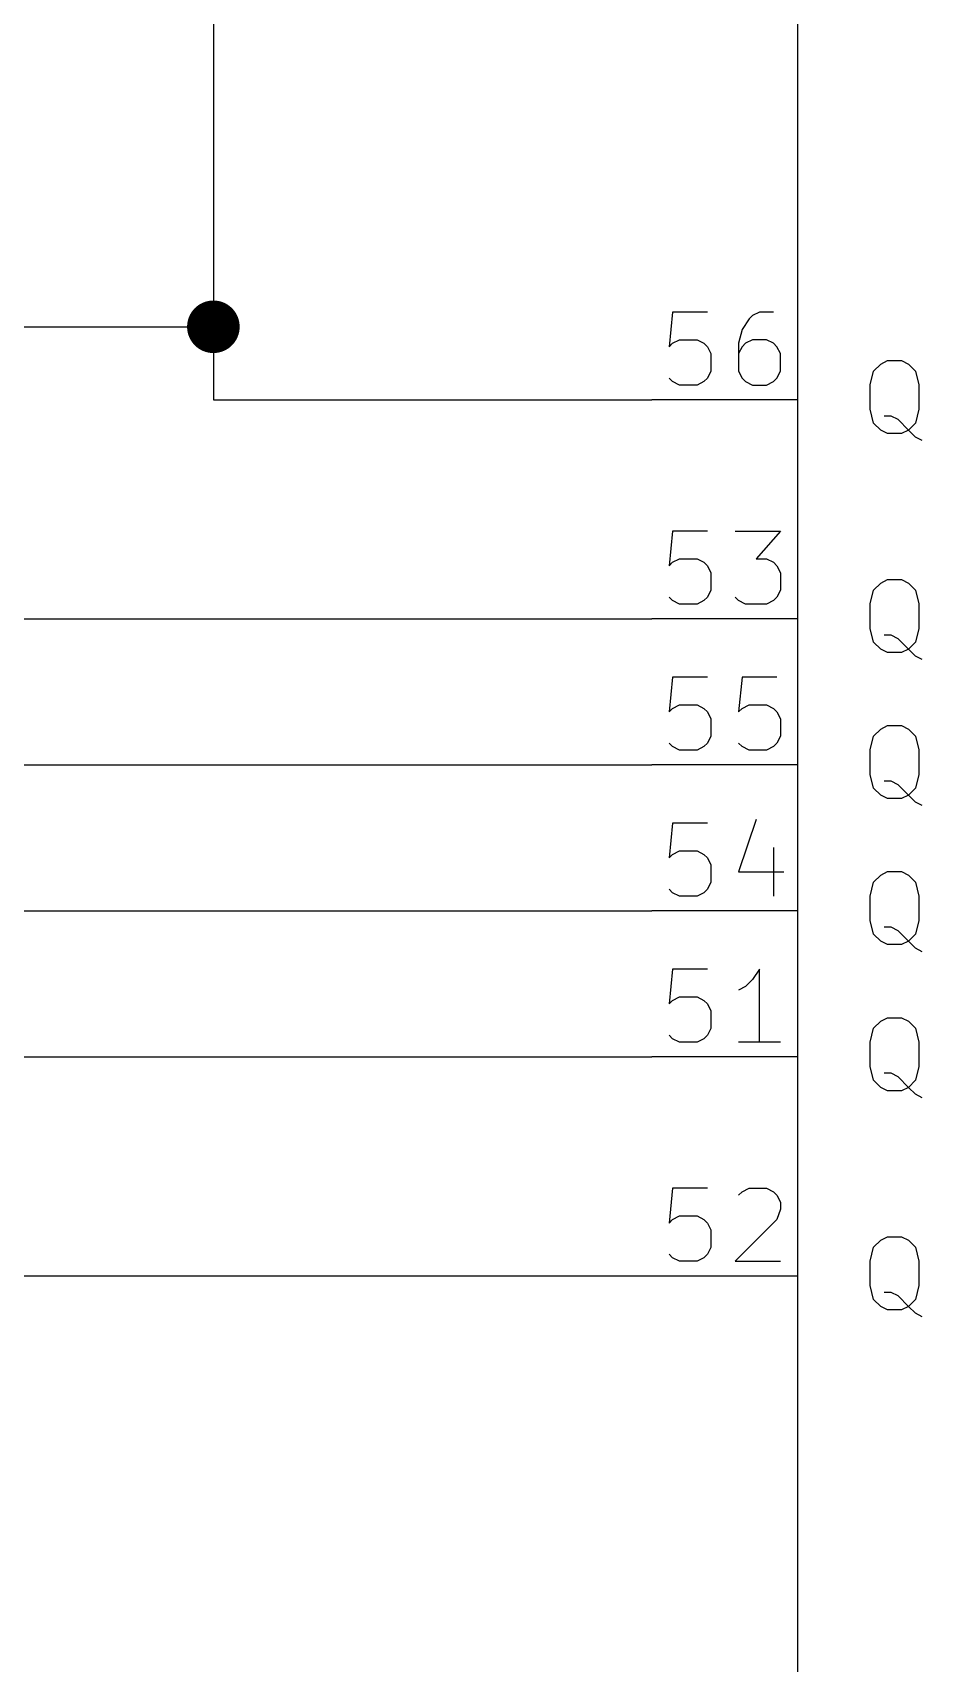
# Model space of a CAD drawing. Extents: x 0.4 to 16.1, y -11.3 to -0.4.
# Drawn here: x 1.826 to 2.435, y -7.215 to -6.099 of the extents above; entities that cross this region are included whole.
import ezdxf

# ---------------------------------------------------------------- set-up
doc = ezdxf.new("R2010")
doc.units = 0
doc.header["$MEASUREMENT"] = 0
for name, color, linetype in [('CYAN2', 4, 'CONTINUOUS'), ('GREEN3', 91, 'CONTINUOUS'), ('LYELLOW', 51, 'CONTINUOUS'), ('RED2', 1, 'CONTINUOUS'), ('RED3', 11, 'CONTINUOUS')]:
    doc.layers.add(name, color=color, linetype=linetype)

msp = doc.modelspace()

# ---------------------------------------------------------------- linework, layer by layer
at = {"layer": 'CYAN2', "linetype": 'CONTINUOUS'}
for p, q in [((2.3995, -6.3398), (2.4019, -6.3303)), ((2.3995, -6.3398), (2.4019, -6.3303)), ((2.4019, -6.3303), (2.4067, -6.3255)), ((2.4019, -6.3303), (2.4067, -6.3255)), ((2.4067, -6.3255), (2.4114, -6.3231)), ((2.4067, -6.3255), (2.4114, -6.3231)), ((2.4114, -6.3231), (2.4209, -6.3231)), ((2.4114, -6.3231), (2.4209, -6.3231)), ((2.4209, -6.3231), (2.4257, -6.3255)), ((2.4209, -6.3231), (2.4257, -6.3255)), ((2.4257, -6.3255), (2.4305, -6.3303)), ((2.4257, -6.3255), (2.4305, -6.3303)), ((2.4305, -6.3303), (2.4329, -6.3398)), ((2.4305, -6.3303), (2.4329, -6.3398)), ((2.3995, -6.3565), (2.3995, -6.3398)), ((2.3995, -6.3565), (2.3995, -6.3398)), ((2.4329, -6.3398), (2.4329, -6.3565)), ((2.4329, -6.3398), (2.4329, -6.3565)), ((2.4019, -6.366), (2.3995, -6.3565)), ((2.4019, -6.366), (2.3995, -6.3565)), ((2.4138, -6.3612), (2.409, -6.3612)), ((2.4138, -6.3612), (2.409, -6.3612)), ((2.4186, -6.3636), (2.4138, -6.3612)), ((2.4186, -6.3636), (2.4138, -6.3612)), ((2.4257, -6.3708), (2.4186, -6.3636)), ((2.4257, -6.3708), (2.4186, -6.3636)), ((2.4329, -6.3565), (2.4305, -6.366)), ((2.4329, -6.3565), (2.4305, -6.366)), ((2.4067, -6.3708), (2.4019, -6.366)), ((2.4067, -6.3708), (2.4019, -6.366)), ((2.4114, -6.3731), (2.4067, -6.3708)), ((2.4114, -6.3731), (2.4067, -6.3708)), ((2.4209, -6.3731), (2.4114, -6.3731)), ((2.4209, -6.3731), (2.4114, -6.3731)), ((2.4257, -6.3708), (2.4209, -6.3731)), ((2.4257, -6.3708), (2.4209, -6.3731)), ((2.4305, -6.366), (2.4257, -6.3708)), ((2.4305, -6.366), (2.4257, -6.3708)), ((2.4305, -6.3755), (2.4257, -6.3708)), ((2.4305, -6.3755), (2.4257, -6.3708)), ((2.4352, -6.3779), (2.4305, -6.3755)), ((2.4352, -6.3779), (2.4305, -6.3755)), ((2.4019, -6.4803), (2.4067, -6.4755)), ((2.4019, -6.4803), (2.4067, -6.4755)), ((2.4067, -6.4755), (2.4114, -6.4731)), ((2.4067, -6.4755), (2.4114, -6.4731)), ((2.4114, -6.4731), (2.4209, -6.4731)), ((2.4114, -6.4731), (2.4209, -6.4731)), ((2.4209, -6.4731), (2.4257, -6.4755)), ((2.4209, -6.4731), (2.4257, -6.4755)), ((2.4257, -6.4755), (2.4305, -6.4803)), ((2.4257, -6.4755), (2.4305, -6.4803)), ((2.3995, -6.4898), (2.4019, -6.4803)), ((2.3995, -6.4898), (2.4019, -6.4803)), ((2.4305, -6.4803), (2.4329, -6.4898)), ((2.4305, -6.4803), (2.4329, -6.4898)), ((2.3995, -6.5065), (2.3995, -6.4898)), ((2.3995, -6.5065), (2.3995, -6.4898)), ((2.4329, -6.4898), (2.4329, -6.5065)), ((2.4329, -6.4898), (2.4329, -6.5065)), ((2.4019, -6.516), (2.3995, -6.5065)), ((2.4019, -6.516), (2.3995, -6.5065)), ((2.4329, -6.5065), (2.4305, -6.516)), ((2.4329, -6.5065), (2.4305, -6.516)), ((2.4067, -6.5208), (2.4019, -6.516)), ((2.4067, -6.5208), (2.4019, -6.516)), ((2.4114, -6.5231), (2.4067, -6.5208)), ((2.4114, -6.5231), (2.4067, -6.5208)), ((2.4138, -6.5112), (2.409, -6.5112)), ((2.4138, -6.5112), (2.409, -6.5112)), ((2.4186, -6.5136), (2.4138, -6.5112)), ((2.4186, -6.5136), (2.4138, -6.5112)), ((2.4257, -6.5208), (2.4186, -6.5136)), ((2.4257, -6.5208), (2.4186, -6.5136)), ((2.4257, -6.5208), (2.4209, -6.5231)), ((2.4257, -6.5208), (2.4209, -6.5231)), ((2.4305, -6.516), (2.4257, -6.5208)), ((2.4305, -6.516), (2.4257, -6.5208)), ((2.4305, -6.5255), (2.4257, -6.5208)), ((2.4305, -6.5255), (2.4257, -6.5208)), ((2.4209, -6.5231), (2.4114, -6.5231)), ((2.4209, -6.5231), (2.4114, -6.5231)), ((2.4352, -6.5279), (2.4305, -6.5255)), ((2.4352, -6.5279), (2.4305, -6.5255)), ((2.4019, -6.5803), (2.4067, -6.5755)), ((2.4019, -6.5803), (2.4067, -6.5755)), ((2.4067, -6.5755), (2.4114, -6.5731)), ((2.4067, -6.5755), (2.4114, -6.5731)), ((2.4114, -6.5731), (2.4209, -6.5731)), ((2.4114, -6.5731), (2.4209, -6.5731)), ((2.4209, -6.5731), (2.4257, -6.5755)), ((2.4209, -6.5731), (2.4257, -6.5755)), ((2.4257, -6.5755), (2.4305, -6.5803)), ((2.4257, -6.5755), (2.4305, -6.5803)), ((2.3995, -6.5898), (2.4019, -6.5803)), ((2.3995, -6.5898), (2.4019, -6.5803)), ((2.4305, -6.5803), (2.4329, -6.5898)), ((2.4305, -6.5803), (2.4329, -6.5898)), ((2.3995, -6.6065), (2.3995, -6.5898)), ((2.3995, -6.6065), (2.3995, -6.5898)), ((2.4329, -6.5898), (2.4329, -6.6065)), ((2.4329, -6.5898), (2.4329, -6.6065)), ((2.4019, -6.616), (2.3995, -6.6065)), ((2.4019, -6.616), (2.3995, -6.6065)), ((2.4329, -6.6065), (2.4305, -6.616)), ((2.4329, -6.6065), (2.4305, -6.616)), ((2.4067, -6.6208), (2.4019, -6.616)), ((2.4067, -6.6208), (2.4019, -6.616)), ((2.4114, -6.6231), (2.4067, -6.6208)), ((2.4114, -6.6231), (2.4067, -6.6208)), ((2.4138, -6.6112), (2.409, -6.6112)), ((2.4138, -6.6112), (2.409, -6.6112)), ((2.4186, -6.6136), (2.4138, -6.6112)), ((2.4186, -6.6136), (2.4138, -6.6112)), ((2.4257, -6.6208), (2.4186, -6.6136)), ((2.4257, -6.6208), (2.4186, -6.6136)), ((2.4257, -6.6208), (2.4209, -6.6231)), ((2.4257, -6.6208), (2.4209, -6.6231)), ((2.4305, -6.616), (2.4257, -6.6208)), ((2.4305, -6.616), (2.4257, -6.6208)), ((2.4305, -6.6255), (2.4257, -6.6208)), ((2.4305, -6.6255), (2.4257, -6.6208)), ((2.4209, -6.6231), (2.4114, -6.6231)), ((2.4209, -6.6231), (2.4114, -6.6231)), ((2.4352, -6.6279), (2.4305, -6.6255)), ((2.4352, -6.6279), (2.4305, -6.6255)), ((2.4019, -6.6803), (2.4067, -6.6755)), ((2.4019, -6.6803), (2.4067, -6.6755)), ((2.4067, -6.6755), (2.4114, -6.6731)), ((2.4067, -6.6755), (2.4114, -6.6731)), ((2.4114, -6.6731), (2.4209, -6.6731)), ((2.4114, -6.6731), (2.4209, -6.6731)), ((2.4209, -6.6731), (2.4257, -6.6755)), ((2.4209, -6.6731), (2.4257, -6.6755)), ((2.4257, -6.6755), (2.4305, -6.6803)), ((2.4257, -6.6755), (2.4305, -6.6803)), ((2.3995, -6.6898), (2.4019, -6.6803)), ((2.3995, -6.6898), (2.4019, -6.6803)), ((2.4305, -6.6803), (2.4329, -6.6898)), ((2.4305, -6.6803), (2.4329, -6.6898)), ((2.3995, -6.7065), (2.3995, -6.6898)), ((2.3995, -6.7065), (2.3995, -6.6898)), ((2.4329, -6.6898), (2.4329, -6.7065)), ((2.4329, -6.6898), (2.4329, -6.7065)), ((2.4019, -6.716), (2.3995, -6.7065)), ((2.4019, -6.716), (2.3995, -6.7065)), ((2.4138, -6.7112), (2.409, -6.7112)), ((2.4138, -6.7112), (2.409, -6.7112)), ((2.4186, -6.7136), (2.4138, -6.7112)), ((2.4186, -6.7136), (2.4138, -6.7112)), ((2.4329, -6.7065), (2.4305, -6.716)), ((2.4329, -6.7065), (2.4305, -6.716)), ((2.4067, -6.7208), (2.4019, -6.716)), ((2.4067, -6.7208), (2.4019, -6.716)), ((2.4114, -6.7231), (2.4067, -6.7208)), ((2.4114, -6.7231), (2.4067, -6.7208)), ((2.4257, -6.7208), (2.4186, -6.7136)), ((2.4257, -6.7208), (2.4186, -6.7136)), ((2.4257, -6.7208), (2.4209, -6.7231)), ((2.4257, -6.7208), (2.4209, -6.7231)), ((2.4305, -6.716), (2.4257, -6.7208)), ((2.4305, -6.716), (2.4257, -6.7208)), ((2.4305, -6.7255), (2.4257, -6.7208)), ((2.4305, -6.7255), (2.4257, -6.7208)), ((2.4209, -6.7231), (2.4114, -6.7231)), ((2.4209, -6.7231), (2.4114, -6.7231)), ((2.4352, -6.7279), (2.4305, -6.7255)), ((2.4352, -6.7279), (2.4305, -6.7255)), ((2.4019, -6.7803), (2.4067, -6.7755)), ((2.4019, -6.7803), (2.4067, -6.7755)), ((2.4067, -6.7755), (2.4114, -6.7731)), ((2.4067, -6.7755), (2.4114, -6.7731)), ((2.4114, -6.7731), (2.4209, -6.7731)), ((2.4114, -6.7731), (2.4209, -6.7731)), ((2.4209, -6.7731), (2.4257, -6.7755)), ((2.4209, -6.7731), (2.4257, -6.7755)), ((2.4257, -6.7755), (2.4305, -6.7803)), ((2.4257, -6.7755), (2.4305, -6.7803)), ((2.3995, -6.7898), (2.4019, -6.7803)), ((2.3995, -6.7898), (2.4019, -6.7803)), ((2.4305, -6.7803), (2.4329, -6.7898)), ((2.4305, -6.7803), (2.4329, -6.7898)), ((2.3995, -6.8065), (2.3995, -6.7898)), ((2.3995, -6.8065), (2.3995, -6.7898)), ((2.4329, -6.7898), (2.4329, -6.8065)), ((2.4329, -6.7898), (2.4329, -6.8065)), ((2.4019, -6.816), (2.3995, -6.8065)), ((2.4019, -6.816), (2.3995, -6.8065)), ((2.4138, -6.8112), (2.409, -6.8112)), ((2.4138, -6.8112), (2.409, -6.8112)), ((2.4186, -6.8136), (2.4138, -6.8112)), ((2.4186, -6.8136), (2.4138, -6.8112)), ((2.4329, -6.8065), (2.4305, -6.816)), ((2.4329, -6.8065), (2.4305, -6.816)), ((2.4067, -6.8208), (2.4019, -6.816)), ((2.4067, -6.8208), (2.4019, -6.816)), ((2.4114, -6.8231), (2.4067, -6.8208)), ((2.4114, -6.8231), (2.4067, -6.8208)), ((2.4257, -6.8208), (2.4186, -6.8136)), ((2.4257, -6.8208), (2.4186, -6.8136)), ((2.4257, -6.8208), (2.4209, -6.8231)), ((2.4257, -6.8208), (2.4209, -6.8231)), ((2.4305, -6.816), (2.4257, -6.8208)), ((2.4305, -6.816), (2.4257, -6.8208)), ((2.4305, -6.8255), (2.4257, -6.8208)), ((2.4305, -6.8255), (2.4257, -6.8208)), ((2.4209, -6.8231), (2.4114, -6.8231)), ((2.4209, -6.8231), (2.4114, -6.8231)), ((2.4352, -6.8279), (2.4305, -6.8255)), ((2.4352, -6.8279), (2.4305, -6.8255)), ((2.4067, -6.9255), (2.4114, -6.9231)), ((2.4067, -6.9255), (2.4114, -6.9231)), ((2.4114, -6.9231), (2.4209, -6.9231)), ((2.4114, -6.9231), (2.4209, -6.9231)), ((2.4209, -6.9231), (2.4257, -6.9255)), ((2.4209, -6.9231), (2.4257, -6.9255)), ((2.3995, -6.9398), (2.4019, -6.9303)), ((2.3995, -6.9398), (2.4019, -6.9303)), ((2.4019, -6.9303), (2.4067, -6.9255)), ((2.4019, -6.9303), (2.4067, -6.9255)), ((2.4257, -6.9255), (2.4305, -6.9303)), ((2.4257, -6.9255), (2.4305, -6.9303)), ((2.4305, -6.9303), (2.4329, -6.9398)), ((2.4305, -6.9303), (2.4329, -6.9398)), ((2.3995, -6.9565), (2.3995, -6.9398)), ((2.3995, -6.9565), (2.3995, -6.9398)), ((2.4329, -6.9398), (2.4329, -6.9565)), ((2.4329, -6.9398), (2.4329, -6.9565)), ((2.4019, -6.966), (2.3995, -6.9565)), ((2.4019, -6.966), (2.3995, -6.9565)), ((2.4329, -6.9565), (2.4305, -6.966)), ((2.4329, -6.9565), (2.4305, -6.966)), ((2.4067, -6.9708), (2.4019, -6.966)), ((2.4067, -6.9708), (2.4019, -6.966)), ((2.4138, -6.9612), (2.409, -6.9612)), ((2.4138, -6.9612), (2.409, -6.9612)), ((2.4186, -6.9636), (2.4138, -6.9612)), ((2.4186, -6.9636), (2.4138, -6.9612)), ((2.4257, -6.9708), (2.4186, -6.9636)), ((2.4257, -6.9708), (2.4186, -6.9636)), ((2.4305, -6.966), (2.4257, -6.9708)), ((2.4305, -6.966), (2.4257, -6.9708)), ((2.4114, -6.9731), (2.4067, -6.9708)), ((2.4114, -6.9731), (2.4067, -6.9708)), ((2.4209, -6.9731), (2.4114, -6.9731)), ((2.4209, -6.9731), (2.4114, -6.9731)), ((2.4257, -6.9708), (2.4209, -6.9731)), ((2.4257, -6.9708), (2.4209, -6.9731)), ((2.4305, -6.9755), (2.4257, -6.9708)), ((2.4305, -6.9755), (2.4257, -6.9708)), ((2.4352, -6.9779), (2.4305, -6.9755)), ((2.4352, -6.9779), (2.4305, -6.9755))]:
    msp.add_line(p, q, dxfattribs=at)
at = {"layer": 'GREEN3', "linetype": 'CONTINUOUS'}
for p, q in [((1.95, -5.95), (1.95, -6.3)), ((1.7, -6.3), (1.95, -6.3)), ((1.95, -6.3), (1.95, -6.35)), ((1.95, -6.35), (2.25, -6.35)), ((1.7, -6.5), (2.25, -6.5)), ((1.7, -6.6), (2.25, -6.6)), ((1.7, -6.7), (2.25, -6.7)), ((1.7, -6.8), (2.25, -6.8)), ((2.25, -6.95), (1.8, -6.95))]:
    msp.add_line(p, q, dxfattribs=at)
at = {"layer": 'GREEN3', "const_width": 0.018}
msp.add_lwpolyline([(1.941, -6.3, 1), (1.959, -6.3, 1)], format="xyb", close=True, dxfattribs=at)
at = {"layer": 'LYELLOW', "linetype": 'CONTINUOUS'}
msp.add_line((2.35, -9.5), (2.35, -5.7), dxfattribs=at)
at = {"layer": 'RED2', "linetype": 'CONTINUOUS'}
for p, q in [((2.35, -9.5), (2.35, -5.7)), ((2.35, -6.35), (2.25, -6.35)), ((2.35, -6.35), (2.25, -6.35)), ((2.35, -6.5), (2.25, -6.5)), ((2.35, -6.5), (2.25, -6.5)), ((2.35, -6.6), (2.25, -6.6)), ((2.35, -6.6), (2.25, -6.6)), ((2.35, -6.7), (2.25, -6.7)), ((2.35, -6.7), (2.25, -6.7)), ((2.35, -6.8), (2.25, -6.8)), ((2.35, -6.8), (2.25, -6.8)), ((2.35, -6.95), (2.25, -6.95)), ((2.35, -6.95), (2.25, -6.95))]:
    msp.add_line(p, q, dxfattribs=at)
at = {"layer": 'RED3', "linetype": 'CONTINUOUS'}
for p, q in [((2.2643, -6.2899), (2.2619, -6.3137)), ((2.2643, -6.2899), (2.2619, -6.3137)), ((2.2881, -6.2899), (2.2643, -6.2899)), ((2.2881, -6.2899), (2.2643, -6.2899)), ((2.3167, -6.2946), (2.3119, -6.3018)), ((2.3167, -6.2946), (2.3119, -6.3018)), ((2.319, -6.2923), (2.3167, -6.2946)), ((2.319, -6.2923), (2.3167, -6.2946)), ((2.3238, -6.2899), (2.319, -6.2923)), ((2.3238, -6.2899), (2.319, -6.2923)), ((2.3333, -6.2899), (2.3238, -6.2899)), ((2.3333, -6.2899), (2.3238, -6.2899)), ((2.2643, -6.3113), (2.269, -6.3089)), ((2.2643, -6.3113), (2.269, -6.3089)), ((2.269, -6.3089), (2.281, -6.3089)), ((2.269, -6.3089), (2.281, -6.3089)), ((2.281, -6.3089), (2.2857, -6.3113)), ((2.281, -6.3089), (2.2857, -6.3113)), ((2.3119, -6.3018), (2.3095, -6.3113)), ((2.3119, -6.3018), (2.3095, -6.3113)), ((2.319, -6.3089), (2.3143, -6.3113)), ((2.319, -6.3089), (2.3143, -6.3113)), ((2.3286, -6.3089), (2.319, -6.3089)), ((2.3286, -6.3089), (2.319, -6.3089)), ((2.3333, -6.3113), (2.3286, -6.3089)), ((2.3333, -6.3113), (2.3286, -6.3089)), ((2.2619, -6.3137), (2.2643, -6.3113)), ((2.2619, -6.3137), (2.2643, -6.3113)), ((2.2857, -6.3113), (2.2881, -6.3137)), ((2.2857, -6.3113), (2.2881, -6.3137)), ((2.2881, -6.3137), (2.2905, -6.3184)), ((2.2881, -6.3137), (2.2905, -6.3184)), ((2.2905, -6.3184), (2.2905, -6.3304)), ((2.2905, -6.3184), (2.2905, -6.3304)), ((2.3095, -6.3113), (2.3095, -6.3304)), ((2.3095, -6.3113), (2.3095, -6.3304)), ((2.3119, -6.3137), (2.3095, -6.3184)), ((2.3119, -6.3137), (2.3095, -6.3184)), ((2.3143, -6.3113), (2.3119, -6.3137)), ((2.3143, -6.3113), (2.3119, -6.3137)), ((2.3357, -6.3137), (2.3333, -6.3113)), ((2.3357, -6.3137), (2.3333, -6.3113)), ((2.3381, -6.3184), (2.3357, -6.3137)), ((2.3381, -6.3184), (2.3357, -6.3137)), ((2.3381, -6.3304), (2.3381, -6.3184)), ((2.3381, -6.3304), (2.3381, -6.3184)), ((2.2905, -6.3304), (2.2881, -6.3351)), ((2.2905, -6.3304), (2.2881, -6.3351)), ((2.3095, -6.3304), (2.3119, -6.3351)), ((2.3095, -6.3304), (2.3119, -6.3351)), ((2.3357, -6.3351), (2.3381, -6.3304)), ((2.3357, -6.3351), (2.3381, -6.3304)), ((2.2643, -6.3375), (2.2619, -6.3351)), ((2.2643, -6.3375), (2.2619, -6.3351)), ((2.269, -6.3399), (2.2643, -6.3375)), ((2.269, -6.3399), (2.2643, -6.3375)), ((2.281, -6.3399), (2.269, -6.3399)), ((2.281, -6.3399), (2.269, -6.3399)), ((2.2857, -6.3375), (2.281, -6.3399)), ((2.2857, -6.3375), (2.281, -6.3399)), ((2.2881, -6.3351), (2.2857, -6.3375)), ((2.2881, -6.3351), (2.2857, -6.3375)), ((2.3119, -6.3351), (2.3143, -6.3375)), ((2.3119, -6.3351), (2.3143, -6.3375)), ((2.3143, -6.3375), (2.319, -6.3399)), ((2.3143, -6.3375), (2.319, -6.3399)), ((2.319, -6.3399), (2.3286, -6.3399)), ((2.319, -6.3399), (2.3286, -6.3399)), ((2.3286, -6.3399), (2.3333, -6.3375)), ((2.3286, -6.3399), (2.3333, -6.3375)), ((2.3333, -6.3375), (2.3357, -6.3351)), ((2.3333, -6.3375), (2.3357, -6.3351)), ((2.2643, -6.4399), (2.2619, -6.4637)), ((2.2643, -6.4399), (2.2619, -6.4637)), ((2.2881, -6.4399), (2.2643, -6.4399)), ((2.2881, -6.4399), (2.2643, -6.4399)), ((2.3071, -6.4399), (2.3381, -6.4399)), ((2.3071, -6.4399), (2.3381, -6.4399)), ((2.3381, -6.4399), (2.3214, -6.4589)), ((2.3381, -6.4399), (2.3214, -6.4589)), ((2.2619, -6.4637), (2.2643, -6.4613)), ((2.2619, -6.4637), (2.2643, -6.4613)), ((2.2643, -6.4613), (2.269, -6.4589)), ((2.2643, -6.4613), (2.269, -6.4589)), ((2.269, -6.4589), (2.281, -6.4589)), ((2.269, -6.4589), (2.281, -6.4589)), ((2.281, -6.4589), (2.2857, -6.4613)), ((2.281, -6.4589), (2.2857, -6.4613)), ((2.2857, -6.4613), (2.2881, -6.4637)), ((2.2857, -6.4613), (2.2881, -6.4637)), ((2.2881, -6.4637), (2.2905, -6.4684)), ((2.2881, -6.4637), (2.2905, -6.4684)), ((2.3214, -6.4589), (2.3286, -6.4589)), ((2.3214, -6.4589), (2.3286, -6.4589)), ((2.3286, -6.4589), (2.3333, -6.4613)), ((2.3286, -6.4589), (2.3333, -6.4613)), ((2.3333, -6.4613), (2.3357, -6.4637)), ((2.3333, -6.4613), (2.3357, -6.4637)), ((2.3357, -6.4637), (2.3381, -6.4684)), ((2.3357, -6.4637), (2.3381, -6.4684)), ((2.2905, -6.4684), (2.2905, -6.4804)), ((2.2905, -6.4684), (2.2905, -6.4804)), ((2.3381, -6.4684), (2.3381, -6.4804)), ((2.3381, -6.4684), (2.3381, -6.4804)), ((2.2643, -6.4875), (2.2619, -6.4851)), ((2.2643, -6.4875), (2.2619, -6.4851)), ((2.269, -6.4899), (2.2643, -6.4875)), ((2.269, -6.4899), (2.2643, -6.4875)), ((2.2857, -6.4875), (2.281, -6.4899)), ((2.2857, -6.4875), (2.281, -6.4899)), ((2.2881, -6.4851), (2.2857, -6.4875)), ((2.2881, -6.4851), (2.2857, -6.4875)), ((2.2905, -6.4804), (2.2881, -6.4851)), ((2.2905, -6.4804), (2.2881, -6.4851)), ((2.3095, -6.4875), (2.3071, -6.4851)), ((2.3095, -6.4875), (2.3071, -6.4851)), ((2.3143, -6.4899), (2.3095, -6.4875)), ((2.3143, -6.4899), (2.3095, -6.4875)), ((2.3333, -6.4875), (2.3286, -6.4899)), ((2.3333, -6.4875), (2.3286, -6.4899)), ((2.3357, -6.4851), (2.3333, -6.4875)), ((2.3357, -6.4851), (2.3333, -6.4875)), ((2.3381, -6.4804), (2.3357, -6.4851)), ((2.3381, -6.4804), (2.3357, -6.4851)), ((2.281, -6.4899), (2.269, -6.4899)), ((2.281, -6.4899), (2.269, -6.4899)), ((2.3286, -6.4899), (2.3143, -6.4899)), ((2.3286, -6.4899), (2.3143, -6.4899)), ((2.2643, -6.5399), (2.2619, -6.5637)), ((2.2643, -6.5399), (2.2619, -6.5637)), ((2.2881, -6.5399), (2.2643, -6.5399)), ((2.2881, -6.5399), (2.2643, -6.5399)), ((2.3119, -6.5399), (2.3095, -6.5637)), ((2.3119, -6.5399), (2.3095, -6.5637)), ((2.3357, -6.5399), (2.3119, -6.5399)), ((2.3357, -6.5399), (2.3119, -6.5399)), ((2.2619, -6.5637), (2.2643, -6.5613)), ((2.2619, -6.5637), (2.2643, -6.5613)), ((2.2643, -6.5613), (2.269, -6.5589)), ((2.2643, -6.5613), (2.269, -6.5589)), ((2.269, -6.5589), (2.281, -6.5589)), ((2.269, -6.5589), (2.281, -6.5589)), ((2.281, -6.5589), (2.2857, -6.5613)), ((2.281, -6.5589), (2.2857, -6.5613)), ((2.2857, -6.5613), (2.2881, -6.5637)), ((2.2857, -6.5613), (2.2881, -6.5637)), ((2.2881, -6.5637), (2.2905, -6.5684)), ((2.2881, -6.5637), (2.2905, -6.5684)), ((2.3095, -6.5637), (2.3119, -6.5613)), ((2.3095, -6.5637), (2.3119, -6.5613)), ((2.3119, -6.5613), (2.3167, -6.5589)), ((2.3119, -6.5613), (2.3167, -6.5589)), ((2.3167, -6.5589), (2.3286, -6.5589)), ((2.3167, -6.5589), (2.3286, -6.5589)), ((2.3286, -6.5589), (2.3333, -6.5613)), ((2.3286, -6.5589), (2.3333, -6.5613)), ((2.3333, -6.5613), (2.3357, -6.5637)), ((2.3333, -6.5613), (2.3357, -6.5637)), ((2.3357, -6.5637), (2.3381, -6.5684)), ((2.3357, -6.5637), (2.3381, -6.5684)), ((2.2905, -6.5684), (2.2905, -6.5804)), ((2.2905, -6.5684), (2.2905, -6.5804)), ((2.3381, -6.5684), (2.3381, -6.5804)), ((2.3381, -6.5684), (2.3381, -6.5804)), ((2.2643, -6.5875), (2.2619, -6.5851)), ((2.2643, -6.5875), (2.2619, -6.5851)), ((2.269, -6.5899), (2.2643, -6.5875)), ((2.269, -6.5899), (2.2643, -6.5875)), ((2.2857, -6.5875), (2.281, -6.5899)), ((2.2857, -6.5875), (2.281, -6.5899)), ((2.2881, -6.5851), (2.2857, -6.5875)), ((2.2881, -6.5851), (2.2857, -6.5875)), ((2.2905, -6.5804), (2.2881, -6.5851)), ((2.2905, -6.5804), (2.2881, -6.5851)), ((2.3119, -6.5875), (2.3095, -6.5851)), ((2.3119, -6.5875), (2.3095, -6.5851)), ((2.3167, -6.5899), (2.3119, -6.5875)), ((2.3167, -6.5899), (2.3119, -6.5875)), ((2.3333, -6.5875), (2.3286, -6.5899)), ((2.3333, -6.5875), (2.3286, -6.5899)), ((2.3357, -6.5851), (2.3333, -6.5875)), ((2.3357, -6.5851), (2.3333, -6.5875)), ((2.3381, -6.5804), (2.3357, -6.5851)), ((2.3381, -6.5804), (2.3357, -6.5851)), ((2.281, -6.5899), (2.269, -6.5899)), ((2.281, -6.5899), (2.269, -6.5899)), ((2.3286, -6.5899), (2.3167, -6.5899)), ((2.3286, -6.5899), (2.3167, -6.5899)), ((2.2643, -6.6399), (2.2619, -6.6637)), ((2.2643, -6.6399), (2.2619, -6.6637)), ((2.2881, -6.6399), (2.2643, -6.6399)), ((2.2881, -6.6399), (2.2643, -6.6399)), ((2.3214, -6.6375), (2.3095, -6.6732)), ((2.3214, -6.6375), (2.3095, -6.6732)), ((2.2619, -6.6637), (2.2643, -6.6613)), ((2.2619, -6.6637), (2.2643, -6.6613)), ((2.2643, -6.6613), (2.269, -6.6589)), ((2.2643, -6.6613), (2.269, -6.6589)), ((2.269, -6.6589), (2.281, -6.6589)), ((2.269, -6.6589), (2.281, -6.6589)), ((2.281, -6.6589), (2.2857, -6.6613)), ((2.281, -6.6589), (2.2857, -6.6613)), ((2.2857, -6.6613), (2.2881, -6.6637)), ((2.2857, -6.6613), (2.2881, -6.6637)), ((2.2881, -6.6637), (2.2905, -6.6684)), ((2.2881, -6.6637), (2.2905, -6.6684)), ((2.3333, -6.6565), (2.3333, -6.6899)), ((2.3333, -6.6565), (2.3333, -6.6899)), ((2.2905, -6.6684), (2.2905, -6.6804)), ((2.2905, -6.6684), (2.2905, -6.6804)), ((2.3095, -6.6732), (2.3405, -6.6732)), ((2.3095, -6.6732), (2.3405, -6.6732)), ((2.2643, -6.6875), (2.2619, -6.6851)), ((2.2643, -6.6875), (2.2619, -6.6851)), ((2.269, -6.6899), (2.2643, -6.6875)), ((2.269, -6.6899), (2.2643, -6.6875)), ((2.2857, -6.6875), (2.281, -6.6899)), ((2.2857, -6.6875), (2.281, -6.6899)), ((2.2881, -6.6851), (2.2857, -6.6875)), ((2.2881, -6.6851), (2.2857, -6.6875)), ((2.2905, -6.6804), (2.2881, -6.6851)), ((2.2905, -6.6804), (2.2881, -6.6851)), ((2.281, -6.6899), (2.269, -6.6899)), ((2.281, -6.6899), (2.269, -6.6899)), ((2.2643, -6.7399), (2.2619, -6.7637)), ((2.2643, -6.7399), (2.2619, -6.7637)), ((2.2881, -6.7399), (2.2643, -6.7399)), ((2.2881, -6.7399), (2.2643, -6.7399)), ((2.3238, -6.7399), (2.319, -6.747)), ((2.3238, -6.7399), (2.319, -6.747)), ((2.3238, -6.7899), (2.3238, -6.7399)), ((2.3238, -6.7899), (2.3238, -6.7399)), ((2.3143, -6.7518), (2.3095, -6.7542)), ((2.3143, -6.7518), (2.3095, -6.7542)), ((2.319, -6.747), (2.3143, -6.7518)), ((2.319, -6.747), (2.3143, -6.7518)), ((2.2619, -6.7637), (2.2643, -6.7613)), ((2.2619, -6.7637), (2.2643, -6.7613)), ((2.2643, -6.7613), (2.269, -6.7589)), ((2.2643, -6.7613), (2.269, -6.7589)), ((2.269, -6.7589), (2.281, -6.7589)), ((2.269, -6.7589), (2.281, -6.7589)), ((2.281, -6.7589), (2.2857, -6.7613)), ((2.281, -6.7589), (2.2857, -6.7613)), ((2.2857, -6.7613), (2.2881, -6.7637)), ((2.2857, -6.7613), (2.2881, -6.7637)), ((2.2881, -6.7637), (2.2905, -6.7684)), ((2.2881, -6.7637), (2.2905, -6.7684)), ((2.2905, -6.7684), (2.2905, -6.7804)), ((2.2905, -6.7684), (2.2905, -6.7804)), ((2.2643, -6.7875), (2.2619, -6.7851)), ((2.2643, -6.7875), (2.2619, -6.7851)), ((2.269, -6.7899), (2.2643, -6.7875)), ((2.269, -6.7899), (2.2643, -6.7875)), ((2.2857, -6.7875), (2.281, -6.7899)), ((2.2857, -6.7875), (2.281, -6.7899)), ((2.2881, -6.7851), (2.2857, -6.7875)), ((2.2881, -6.7851), (2.2857, -6.7875)), ((2.2905, -6.7804), (2.2881, -6.7851)), ((2.2905, -6.7804), (2.2881, -6.7851)), ((2.281, -6.7899), (2.269, -6.7899)), ((2.281, -6.7899), (2.269, -6.7899)), ((2.3381, -6.7899), (2.3095, -6.7899)), ((2.3381, -6.7899), (2.3095, -6.7899)), ((2.2643, -6.8899), (2.2619, -6.9137)), ((2.2643, -6.8899), (2.2619, -6.9137)), ((2.2881, -6.8899), (2.2643, -6.8899)), ((2.2881, -6.8899), (2.2643, -6.8899)), ((2.3119, -6.8923), (2.3167, -6.8899)), ((2.3119, -6.8923), (2.3167, -6.8899)), ((2.3167, -6.8899), (2.3286, -6.8899)), ((2.3167, -6.8899), (2.3286, -6.8899)), ((2.3286, -6.8899), (2.3333, -6.8923)), ((2.3286, -6.8899), (2.3333, -6.8923)), ((2.3095, -6.8946), (2.3119, -6.8923)), ((2.3095, -6.8946), (2.3119, -6.8923)), ((2.3333, -6.8923), (2.3357, -6.8946)), ((2.3333, -6.8923), (2.3357, -6.8946)), ((2.3357, -6.8946), (2.3381, -6.8994)), ((2.3357, -6.8946), (2.3381, -6.8994)), ((2.3381, -6.8994), (2.3381, -6.9042)), ((2.3381, -6.8994), (2.3381, -6.9042)), ((2.2619, -6.9137), (2.2643, -6.9113)), ((2.2619, -6.9137), (2.2643, -6.9113)), ((2.2643, -6.9113), (2.269, -6.9089)), ((2.2643, -6.9113), (2.269, -6.9089)), ((2.269, -6.9089), (2.281, -6.9089)), ((2.269, -6.9089), (2.281, -6.9089)), ((2.281, -6.9089), (2.2857, -6.9113)), ((2.281, -6.9089), (2.2857, -6.9113)), ((2.2857, -6.9113), (2.2881, -6.9137)), ((2.2857, -6.9113), (2.2881, -6.9137)), ((2.3357, -6.9113), (2.3071, -6.9399)), ((2.3357, -6.9113), (2.3071, -6.9399)), ((2.3381, -6.9042), (2.3357, -6.9113)), ((2.3381, -6.9042), (2.3357, -6.9113)), ((2.2881, -6.9137), (2.2905, -6.9184)), ((2.2881, -6.9137), (2.2905, -6.9184)), ((2.2905, -6.9184), (2.2905, -6.9304)), ((2.2905, -6.9184), (2.2905, -6.9304)), ((2.2905, -6.9304), (2.2881, -6.9351)), ((2.2905, -6.9304), (2.2881, -6.9351)), ((2.2643, -6.9375), (2.2619, -6.9351)), ((2.2643, -6.9375), (2.2619, -6.9351)), ((2.269, -6.9399), (2.2643, -6.9375)), ((2.269, -6.9399), (2.2643, -6.9375)), ((2.281, -6.9399), (2.269, -6.9399)), ((2.281, -6.9399), (2.269, -6.9399)), ((2.2857, -6.9375), (2.281, -6.9399)), ((2.2857, -6.9375), (2.281, -6.9399)), ((2.2881, -6.9351), (2.2857, -6.9375)), ((2.2881, -6.9351), (2.2857, -6.9375)), ((2.3071, -6.9399), (2.3381, -6.9399)), ((2.3071, -6.9399), (2.3381, -6.9399))]:
    msp.add_line(p, q, dxfattribs=at)

doc.saveas('drawing.dxf')
